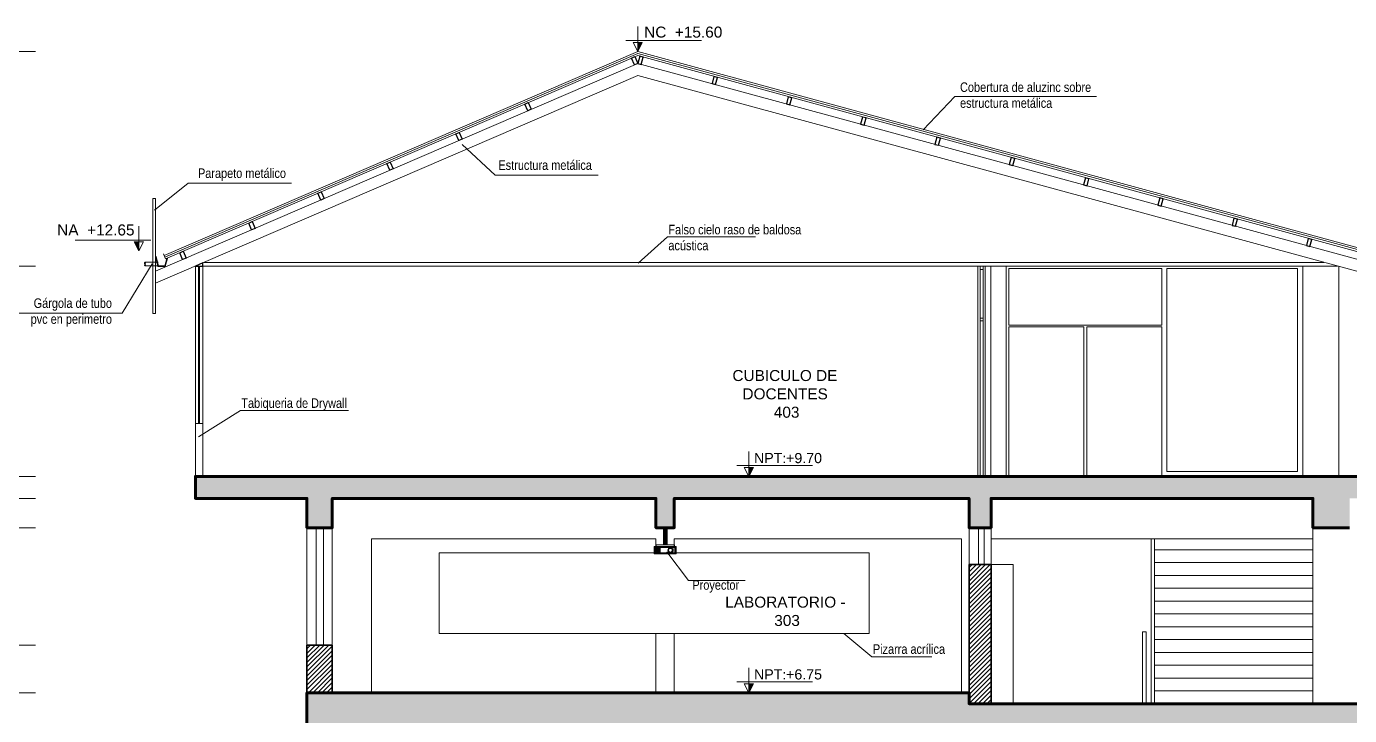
# Model space of a CAD drawing. Header units: inches. Extents: x 140 to 978, y -82 to 38.
# Drawn here: x 688.15 to 706.19, y -60.9 to -51.5 of the extents above; entities that cross this region are included whole.
import ezdxf

# ---------------------------------------------------------------- set-up
doc = ezdxf.new("R2010")
doc.units = ezdxf.units.IN
doc.header["$MEASUREMENT"] = 0
doc.linetypes.add('DASHED2', pattern=[0.375, 0.25, -0.125])
doc.layers.get('0').update_dxf_attribs({"lineweight": 0})
for name, color, linetype, lineweight in [('UNSAAC CUBIERTAS', 22, 'Continuous', 0), ('UNSAAC- CORREAS', 42, 'Continuous', 30), ('UNSAAC-CORTE ESTRUCTURA', 7, 'Continuous', 70), ('UNSAAC-CORTE MURO', 42, 'Continuous', 35), ('UNSAAC-COTA', 48, 'Continuous', 0), ('UNSAAC-FACHADA(2DO PLANO)', 7, 'Continuous', 30), ('UNSAAC-LINEA 0.00', 251, 'Continuous', 0), ('UNSAAC-LLAMADOS', 88, 'Continuous', 0), ('UNSAAC-MUEBLE', 254, 'Continuous', 0), ('UNSAAC-MURETE', 146, 'Continuous', 20), ('UNSAAC-PROYECCIONES', 38, 'DASHED2', 0), ('UNSAAC-TEXTOS', 250, 'Continuous', 0), ('UNSAAC-TEXTURAS', 250, 'Continuous', 0), ('UNSAAC-VANOS', 24, 'Continuous', 0), ('UNSAAC-VARIOS', 30, 'Continuous', 0)]:
    doc.layers.add(name, color=color, linetype=linetype, lineweight=lineweight)
doc.styles.add('5mm', font='GOTHIC.TTF', dxfattribs={"height": 5})
doc.styles.add('narrow', font='')
doc.styles.get("Standard").update_dxf_attribs({"font": 'arial.ttf'})
doc.styles.get('narrow').set_extended_font_data('Arial Narrow', italic=True)
doc.dimstyles.new('1EN75', dxfattribs={"dimtxt": 0.15, "dimasz": 0.06, "dimexe": 0.1, "dimexo": 0.15, "dimgap": 0.025, "dimtad": 1, "dimzin": 1, "dimdsep": 46, "dimtxsty": 'narrow', "dimblk": 'DOT', "dimcen": 0.1, "dimclrd": 256, "dimclre": 256, "dimclrt": 256, "dimaunit": 1, "dimadec": 3, "dimazin": 0, "dimtfac": 1, "dimtmove": 2, "dimatfit": 3, "dimldrblk": 'ARCHTICK', "dimfxl": 0.3, "dimfxlon": 1, "dimtolj": 1, "dimtzin": 0, "dimlwd": 0, "dimlwe": 0, "dimarcsym": 0})

# ---------------------------------------------------------------- blocks, each defined once
blk = doc.blocks.new('A$C60F52226')
at = {"layer": 'UNSAAC-TEXTOS'}
h = blk.add_hatch(color=0, dxfattribs=at)
h.dxf.hatch_style = 1
h.paths.add_polyline_path([(0.062, 0.123), (0, 0.123), (0, 0)])
at = {"layer": 'UNSAAC-TEXTOS', "color": 0}
for p, q in [((0, 0), (0, 0.339)), ((-0.165, 0.148), (0.867, 0.148)), ((-0.062, 0.123), (0.062, 0.123))]:
    blk.add_line(p, q, dxfattribs=at)
blk.add_lwpolyline([(-0.062, 0.123), (0, 0), (0.062, 0.123)], dxfattribs=at)
blk = doc.blocks.new('_Dot')
at = {"color": 0, "linetype": 'ByBlock', "lineweight": -2}
blk.add_line((-0.5, 0), (-1, 0), dxfattribs=at)
at = {"color": 0, "linetype": 'ByBlock', "const_width": 0.5}
blk.add_lwpolyline([(-0.25, 0, 1), (0.25, 0, 1)], format="xyb", close=True, dxfattribs=at)
blk = doc.blocks.new('*D637')
at = {"layer": 'Defpoints', "color": 0, "transparency": 16777216}
for p in [(687.973, -60.59), (691.975, -60.59), (691.975, -61.09)]:
    blk.add_point(p, dxfattribs=at)
at = {"layer": 'UNSAAC-COTA', "lineweight": 0, "transparency": 16777216}
for p, q in [((688.273, -60.59), (687.873, -60.59)), ((687.973, -61.03), (687.973, -60.65)), ((688.273, -61.09), (687.873, -61.09))]:
    blk.add_line(p, q, dxfattribs=at)
at = {"layer": 'UNSAAC-COTA', "lineweight": 0, "transparency": 16777216, "xscale": 0.06, "yscale": 0.06, "zscale": 0.06}
for p, rotation in [((687.973, -60.59), 90), ((687.973, -61.09), 270)]:
    blk.add_blockref('_Dot', p, dxfattribs=dict(at, rotation=rotation))
at = {"layer": 'UNSAAC-COTA', "transparency": 16777216, "insert": (687.871, -60.84), "char_height": 0.15, "attachment_point": 5, "rotation": 90, "style": 'narrow'}
blk.add_mtext('\\A1;0.50', dxfattribs=at)
blk = doc.blocks.new('_ArchTick')
at = {"layer": 'UNSAAC-FACHADA(2DO PLANO)', "color": 0, "const_width": 0.15}
blk.add_lwpolyline([(-0.5, -0.5), (0.5, 0.5)], dxfattribs=at)
blk = doc.blocks.new('*D638')
at = {"layer": 'Defpoints', "color": 0, "transparency": 16777216}
for p in [(687.973, -59.94), (691.975, -59.94), (691.975, -60.59)]:
    blk.add_point(p, dxfattribs=at)
at = {"layer": 'UNSAAC-COTA', "lineweight": 0, "transparency": 16777216}
for p, q in [((688.273, -59.94), (687.873, -59.94)), ((687.973, -60.53), (687.973, -60)), ((688.273, -60.59), (687.873, -60.59))]:
    blk.add_line(p, q, dxfattribs=at)
at = {"layer": 'UNSAAC-COTA', "lineweight": 0, "transparency": 16777216, "xscale": 0.06, "yscale": 0.06, "zscale": 0.06}
for p, rotation in [((687.973, -59.94), 90), ((687.973, -60.59), 270)]:
    blk.add_blockref('_Dot', p, dxfattribs=dict(at, rotation=rotation))
at = {"layer": 'UNSAAC-COTA', "transparency": 16777216, "insert": (687.871, -60.265), "char_height": 0.15, "attachment_point": 5, "rotation": 90, "style": 'narrow'}
blk.add_mtext('\\A1;0.65', dxfattribs=at)
blk = doc.blocks.new('*D639')
at = {"layer": 'Defpoints', "color": 0, "transparency": 16777216}
for p in [(687.973, -58.34), (691.975, -58.34), (691.975, -59.94)]:
    blk.add_point(p, dxfattribs=at)
at = {"layer": 'UNSAAC-COTA', "lineweight": 0, "transparency": 16777216}
for p, q in [((688.273, -58.34), (687.873, -58.34)), ((687.973, -59.88), (687.973, -58.4)), ((688.273, -59.94), (687.873, -59.94))]:
    blk.add_line(p, q, dxfattribs=at)
at = {"layer": 'UNSAAC-COTA', "lineweight": 0, "transparency": 16777216, "xscale": 0.06, "yscale": 0.06, "zscale": 0.06}
for p, rotation in [((687.973, -58.34), 90), ((687.973, -59.94), 270)]:
    blk.add_blockref('_Dot', p, dxfattribs=dict(at, rotation=rotation))
at = {"layer": 'UNSAAC-COTA', "transparency": 16777216, "insert": (687.871, -59.14), "char_height": 0.15, "attachment_point": 5, "rotation": 90, "style": 'narrow'}
blk.add_mtext('\\A1;1.60', dxfattribs=at)
blk = doc.blocks.new('*D640')
at = {"layer": 'Defpoints', "color": 0, "transparency": 16777216}
for p in [(687.973, -57.94), (691.975, -57.94), (691.975, -58.34)]:
    blk.add_point(p, dxfattribs=at)
at = {"layer": 'UNSAAC-COTA', "lineweight": 0, "transparency": 16777216}
for p, q in [((688.273, -57.94), (687.873, -57.94)), ((687.973, -58.28), (687.973, -58)), ((688.273, -58.34), (687.873, -58.34))]:
    blk.add_line(p, q, dxfattribs=at)
at = {"layer": 'UNSAAC-COTA', "lineweight": 0, "transparency": 16777216, "xscale": 0.06, "yscale": 0.06, "zscale": 0.06}
for p, rotation in [((687.973, -57.94), 90), ((687.973, -58.34), 270)]:
    blk.add_blockref('_Dot', p, dxfattribs=dict(at, rotation=rotation))
at = {"layer": 'UNSAAC-COTA', "transparency": 16777216, "insert": (687.871, -58.14), "char_height": 0.15, "attachment_point": 5, "rotation": 90, "style": 'narrow'}
blk.add_mtext('\\A1;0.40', dxfattribs=at)
blk = doc.blocks.new('*D641')
at = {"layer": 'Defpoints', "color": 0, "transparency": 16777216}
for p in [(687.973, -57.64), (690.454, -57.64), (690.454, -57.94)]:
    blk.add_point(p, dxfattribs=at)
at = {"layer": 'UNSAAC-COTA', "lineweight": 0, "transparency": 16777216}
for p, q in [((688.273, -57.64), (687.873, -57.64)), ((687.973, -57.88), (687.973, -57.7)), ((688.273, -57.94), (687.873, -57.94))]:
    blk.add_line(p, q, dxfattribs=at)
at = {"layer": 'UNSAAC-COTA', "lineweight": 0, "transparency": 16777216, "xscale": 0.06, "yscale": 0.06, "zscale": 0.06}
for p, rotation in [((687.973, -57.64), 90), ((687.973, -57.94), 270)]:
    blk.add_blockref('_Dot', p, dxfattribs=dict(at, rotation=rotation))
at = {"layer": 'UNSAAC-COTA', "transparency": 16777216, "insert": (687.759, -57.79), "char_height": 0.15, "attachment_point": 5, "rotation": 90, "style": 'narrow'}
blk.add_mtext('\\A1;0.30', dxfattribs=at)
blk = doc.blocks.new('*D642')
at = {"layer": 'Defpoints', "color": 0, "transparency": 16777216}
for p in [(687.973, -54.771), (690.454, -54.771), (690.454, -57.64)]:
    blk.add_point(p, dxfattribs=at)
at = {"layer": 'UNSAAC-COTA', "lineweight": 0, "transparency": 16777216}
for p, q in [((688.273, -54.771), (687.873, -54.771)), ((687.973, -57.58), (687.973, -54.831)), ((688.273, -57.64), (687.873, -57.64))]:
    blk.add_line(p, q, dxfattribs=at)
at = {"layer": 'UNSAAC-COTA', "lineweight": 0, "transparency": 16777216, "xscale": 0.06, "yscale": 0.06, "zscale": 0.06}
for p, rotation in [((687.973, -54.771), 90), ((687.973, -57.64), 270)]:
    blk.add_blockref('_Dot', p, dxfattribs=dict(at, rotation=rotation))
at = {"layer": 'UNSAAC-COTA', "transparency": 16777216, "insert": (687.871, -56.205), "char_height": 0.15, "attachment_point": 5, "rotation": 90, "style": 'narrow'}
blk.add_mtext('\\A1;2.87', dxfattribs=at)
blk = doc.blocks.new('cañon forntal')
at = {"layer": 'UNSAAC-MUEBLE', "ltscale": 2.5}
for points in [[(750.517, 71.406), (750.517, 71.174)], [(750.567, 71.406), (750.517, 71.406)], [(750.525, 71.406), (750.525, 71.174)], [(750.537, 71.406), (750.537, 71.174)], [(750.547, 71.406), (750.547, 71.174)], [(750.56, 71.406), (750.56, 71.174)], [(750.567, 71.406), (750.567, 71.174)], [(750.392, 71.149), (750.692, 71.149), (750.692, 71.049), (750.392, 71.049), (750.392, 71.149)], [(750.412, 71.119), (750.472, 71.119)], [(750.412, 71.109), (750.472, 71.109)], [(750.412, 71.099), (750.472, 71.099)], [(750.412, 71.089), (750.472, 71.089)], [(750.412, 71.079), (750.472, 71.079)]]:
    blk.add_lwpolyline(points, dxfattribs=at)
for points in [[(750.402, 71.139), (750.682, 71.139), (750.682, 71.059), (750.402, 71.059)], [(750.412, 71.129), (750.472, 71.129), (750.472, 71.069), (750.412, 71.069)], [(750.417, 71.174), (750.667, 71.174), (750.667, 71.149), (750.417, 71.149)]]:
    blk.add_lwpolyline(points, close=True, dxfattribs=at)
for radius in [0.035, 0.025]:
    blk.add_circle((750.613, 71.099), radius, dxfattribs=at)
blk = doc.blocks.new('*D985')
at = {"layer": 'Defpoints', "color": 0, "ltscale": 2.5, "transparency": 16777216}
for p in [(687.973, -51.844), (696.487, -51.844), (690.454, -57.64)]:
    blk.add_point(p, dxfattribs=at)
at = {"layer": 'UNSAAC-COTA', "lineweight": 0, "ltscale": 2.5, "transparency": 16777216}
for p, q in [((688.273, -51.844), (687.873, -51.844)), ((687.973, -57.58), (687.973, -51.904)), ((688.273, -57.64), (687.873, -57.64))]:
    blk.add_line(p, q, dxfattribs=at)
at = {"layer": 'UNSAAC-COTA', "lineweight": 0, "ltscale": 2.5, "transparency": 16777216, "xscale": 0.06, "yscale": 0.06, "zscale": 0.06}
for p, rotation in [((687.973, -51.844), 90), ((687.973, -57.64), 270)]:
    blk.add_blockref('_Dot', p, dxfattribs=dict(at, rotation=rotation))
at = {"layer": 'UNSAAC-COTA', "ltscale": 2.5, "transparency": 16777216, "insert": (687.871, -54.742), "char_height": 0.15, "attachment_point": 5, "rotation": 90, "style": 'narrow'}
blk.add_mtext('\\A1;5.80', dxfattribs=at)
blk = doc.blocks.new('*D987')
at = {"layer": 'Defpoints', "color": 0, "ltscale": 2.5, "transparency": 16777216}
for p in [(687.234, -60.59), (691.975, -60.59), (692.51, -63.74)]:
    blk.add_point(p, dxfattribs=at)
at = {"layer": 'UNSAAC-COTA', "lineweight": 0, "ltscale": 2.5, "transparency": 16777216}
for p, q in [((687.534, -60.59), (687.134, -60.59)), ((687.234, -63.68), (687.234, -60.65)), ((687.534, -63.74), (687.134, -63.74))]:
    blk.add_line(p, q, dxfattribs=at)
at = {"layer": 'UNSAAC-COTA', "lineweight": 0, "ltscale": 2.5, "transparency": 16777216, "xscale": 0.06, "yscale": 0.06, "zscale": 0.06}
for p, rotation in [((687.234, -60.59), 90), ((687.234, -63.74), 270)]:
    blk.add_blockref('_Dot', p, dxfattribs=dict(at, rotation=rotation))
at = {"layer": 'UNSAAC-COTA', "ltscale": 2.5, "transparency": 16777216, "insert": (687.133, -62.165), "char_height": 0.15, "attachment_point": 5, "rotation": 90, "style": 'narrow'}
blk.add_mtext('\\A1;3.15', dxfattribs=at)
blk = doc.blocks.new('*D988')
at = {"layer": 'Defpoints', "color": 0, "ltscale": 2.5, "transparency": 16777216}
for p in [(687.234, -57.64), (691.975, -57.64), (691.975, -60.59)]:
    blk.add_point(p, dxfattribs=at)
at = {"layer": 'UNSAAC-COTA', "lineweight": 0, "ltscale": 2.5, "transparency": 16777216}
for p, q in [((687.534, -57.64), (687.134, -57.64)), ((687.234, -60.53), (687.234, -57.7)), ((687.534, -60.59), (687.134, -60.59))]:
    blk.add_line(p, q, dxfattribs=at)
at = {"layer": 'UNSAAC-COTA', "lineweight": 0, "ltscale": 2.5, "transparency": 16777216, "xscale": 0.06, "yscale": 0.06, "zscale": 0.06}
for p, rotation in [((687.234, -57.64), 90), ((687.234, -60.59), 270)]:
    blk.add_blockref('_Dot', p, dxfattribs=dict(at, rotation=rotation))
at = {"layer": 'UNSAAC-COTA', "ltscale": 2.5, "transparency": 16777216, "insert": (687.133, -59.115), "char_height": 0.15, "attachment_point": 5, "rotation": 90, "style": 'narrow'}
blk.add_mtext('\\A1;2.95', dxfattribs=at)
blk = doc.blocks.new('*D989')
at = {"layer": 'Defpoints', "color": 0, "ltscale": 2.5, "transparency": 16777216}
for p in [(687.234, -51.844), (696.487, -51.844), (691.975, -57.64)]:
    blk.add_point(p, dxfattribs=at)
at = {"layer": 'UNSAAC-COTA', "lineweight": 0, "ltscale": 2.5, "transparency": 16777216}
for p, q in [((687.534, -51.844), (687.134, -51.844)), ((687.234, -57.58), (687.234, -51.904)), ((687.534, -57.64), (687.134, -57.64))]:
    blk.add_line(p, q, dxfattribs=at)
at = {"layer": 'UNSAAC-COTA', "lineweight": 0, "ltscale": 2.5, "transparency": 16777216, "xscale": 0.06, "yscale": 0.06, "zscale": 0.06}
for p, rotation in [((687.234, -51.844), 90), ((687.234, -57.64), 270)]:
    blk.add_blockref('_Dot', p, dxfattribs=dict(at, rotation=rotation))
at = {"layer": 'UNSAAC-COTA', "ltscale": 2.5, "transparency": 16777216, "insert": (687.133, -54.742), "char_height": 0.15, "attachment_point": 5, "rotation": 90, "style": 'narrow'}
blk.add_mtext('\\A1;5.80', dxfattribs=at)

msp = doc.modelspace()

# ---------------------------------------------------------------- hatches: boundary and pattern name
at = {"layer": 'UNSAAC-TEXTURAS'}
h = msp.add_hatch(dxfattribs=at)
h.set_pattern_fill('AR-CONC', color=256, scale=0.05)
h.set_pattern_definition([(50, (77.3827, -20.22633), (0.35863009, -0.03137607), [0.0375, -0.4125]), (355, (77.3827, -20.22633), (-0.06937567, 0.37609607), [0.03, -0.33]), (100.451444, (77.4126, -20.22895), (0.28925442, 0.34472), [0.0318701, -0.35057106]), (46.1842, (77.3827, -20.12633), (0.53362067, -0.08275964), [0.05625, -0.61875]), (96.63564, (77.42717, -20.13323), (0.46733097, 0.4870593), [0.04780517, -0.5258569]), (351.18416, (77.3827, -20.12633), (0.46733097, 0.4870593), [0.045, -0.495]), (21, (77.4327, -20.15133), (0.29845353, -0.20130945), [0.0375, -0.4125]), (326, (77.4327, -20.15133), (0.12165767, 0.36257502), [0.03, -0.33]), (71.451445, (77.45757, -20.1681), (0.42011119, 0.16126558), [0.0318701, -0.35057106]), (37.5, (77.3827, -20.22633), (0.006079928, 0.166446927), [0, -0.326, 0, -0.335, 0, -0.33125]), (7.5, (77.3827, -20.22633), (0.13153477, 0.197205856), [0, -0.191, 0, -0.3185, 0, -0.12625]), (327.5, (77.2712, -20.22633), (0.266911218, -0.011277436), [0, -0.125, 0, -0.39, 0, -0.5175]), (317.5, (77.2212, -20.22633), (0.291593085, 0.05005249), [0, -0.1625, 0, -0.259, 0, -0.3675])])
h.paths.add_polyline_path([(727.745, -57.94), (725.945, -57.94), (725.945, -58.34), (725.645, -58.34), (725.645, -57.94), (720.925, -57.94), (720.675, -57.94), (716.907, -57.94), (716.907, -58.34), (716.587, -58.34), (716.587, -57.94), (712.155, -57.94), (712.155, -58.34), (711.655, -58.34), (711.655, -57.94), (706.195, -57.94), (706.195, -58.34), (705.695, -58.34), (705.695, -57.94), (701.305, -57.94), (701.305, -58.34), (701.005, -58.34), (701.005, -57.94), (696.985, -57.94), (696.985, -58.34), (696.735, -58.34), (696.735, -57.94), (692.32, -57.94), (692.32, -58.34), (691.975, -58.34), (691.975, -57.94), (690.454, -57.94), (690.454, -57.64), (727.745, -57.64)])
h.paths.add_polyline_path([(725.945, -61.09), (725.365, -61.09), (725.365, -61.49), (725.065, -61.49), (725.065, -61.09), (720.925, -61.09), (720.925, -61.49), (720.675, -61.49), (720.675, -61.09), (716.907, -61.09), (716.907, -61.49), (716.587, -61.49), (716.587, -61.09), (712.155, -61.09), (712.155, -61.49), (711.655, -61.49), (711.655, -61.09), (706.195, -61.09), (706.195, -61.49), (705.695, -61.49), (705.695, -61.09), (701.305, -61.09), (701.305, -61.49), (701.005, -61.49), (701.005, -61.09), (696.985, -61.09), (696.985, -61.49), (696.735, -61.49), (696.735, -61.09), (692.855, -61.09), (692.855, -61.49), (692.51, -61.49), (692.51, -61.09), (691.975, -61.09), (691.975, -60.59), (701.005, -60.59), (701.005, -60.74), (725.945, -60.74)])
h = msp.add_hatch(dxfattribs=at)
h.set_pattern_fill('ANSI31', color=256, scale=0.35)
h.set_pattern_definition([(45, (77.382703, -20.226335), (-0.0309359217, 0.0309359217), [])])
h.paths.add_polyline_path([(701.305, -58.84), (701.005, -58.84), (701.005, -60.74), (701.305, -60.74)])
h.paths.add_polyline_path([(692.32, -59.94), (691.975, -59.94), (691.975, -60.59), (692.32, -60.59)])

# ---------------------------------------------------------------- linework, layer by layer
at = {"layer": 'UNSAAC CUBIERTAS'}
for p, q in [((690.027, -54.628), (696.487, -51.844)), ((690.037, -54.651), (696.487, -51.871)), ((696.487, -51.844), (706.362, -54.535)), ((696.487, -51.871), (706.354, -54.56))]:
    msp.add_line(p, q, dxfattribs=at)
msp.add_lwpolyline([(689.875, -53.852), (689.908, -53.852), (689.908, -55.419), (689.875, -55.419)], close=True, dxfattribs=at)
at = {"layer": 'UNSAAC- CORREAS', "ltscale": 2.5}
for points in [[(696.402, -51.935), (696.447, -51.916), (696.487, -52.007), (696.441, -52.027)], [(696.562, -51.924), (696.513, -51.911), (696.487, -52.007), (696.535, -52.021)], [(697.575, -52.2), (697.526, -52.187), (697.5, -52.284), (697.548, -52.297)], [(698.588, -52.476), (698.539, -52.463), (698.513, -52.56), (698.561, -52.573)], [(694.947, -52.562), (694.993, -52.542), (695.033, -52.634), (694.987, -52.654)], [(699.601, -52.752), (699.553, -52.739), (699.526, -52.836), (699.574, -52.849)], [(694.006, -52.968), (694.052, -52.948), (694.091, -53.04), (694.045, -53.06)], [(700.614, -53.028), (700.566, -53.015), (700.539, -53.112), (700.588, -53.125)], [(693.064, -53.373), (693.11, -53.354), (693.15, -53.445), (693.104, -53.465)], [(701.627, -53.304), (701.579, -53.291), (701.552, -53.388), (701.601, -53.401)], [(702.64, -53.58), (702.592, -53.567), (702.565, -53.664), (702.614, -53.677)], [(692.123, -53.779), (692.169, -53.759), (692.209, -53.851), (692.163, -53.871)], [(703.653, -53.856), (703.605, -53.843), (703.579, -53.94), (703.627, -53.953)], [(704.666, -54.132), (704.618, -54.119), (704.592, -54.216), (704.64, -54.229)], [(691.182, -54.185), (691.228, -54.165), (691.267, -54.257), (691.221, -54.276)], [(705.679, -54.408), (705.631, -54.395), (705.605, -54.492), (705.653, -54.505)], [(690.24, -54.59), (690.286, -54.57), (690.326, -54.662), (690.28, -54.682)]]:
    msp.add_lwpolyline(points, close=True, dxfattribs=at)
msp.add_lwpolyline([(690.555, -54.771), (690.555, -54.727), (690.454, -54.771), (690.555, -54.771)], dxfattribs=at)
at = {"layer": 'UNSAAC-CORTE ESTRUCTURA'}
for points in [[(706.195, -58.34), (705.695, -58.34), (705.695, -57.94), (701.305, -57.94), (701.305, -58.34), (701.005, -58.34), (701.005, -57.94), (696.985, -57.94), (696.985, -58.34), (696.735, -58.34), (696.735, -57.94), (692.32, -57.94), (692.32, -58.34), (691.975, -58.34), (691.975, -57.94), (690.454, -57.94), (690.454, -57.64), (690.454, -57.64), (690.454, -57.64), (727.745, -57.64)], [(706.195, -61.49), (705.695, -61.49), (705.695, -61.09), (701.305, -61.09), (701.305, -61.49), (701.005, -61.49), (701.005, -61.09), (696.985, -61.09), (696.985, -61.49), (696.735, -61.49), (696.735, -61.09), (692.855, -61.09), (692.855, -61.49), (692.51, -61.49), (692.51, -61.09), (691.975, -61.09), (691.975, -60.59), (701.005, -60.59), (701.005, -60.74), (725.945, -60.74)]]:
    msp.add_lwpolyline(points, dxfattribs=at)
at = {"layer": 'UNSAAC-CORTE MURO'}
for p, q in [((701.005, -60.74), (701.005, -58.84)), ((701.305, -58.84), (701.005, -58.84)), ((701.305, -60.74), (701.305, -58.84)), ((691.975, -59.94), (692.32, -59.94)), ((691.975, -59.94), (691.975, -60.59)), ((692.32, -59.94), (692.32, -60.59))]:
    msp.add_line(p, q, dxfattribs=at)
at = {"layer": 'UNSAAC-COTA', "ltscale": 2.5}
for points in [[(689.766, -54.719), (689.946, -54.719)], [(689.766, -54.769), (690.005, -54.769)]]:
    msp.add_lwpolyline(points, dxfattribs=at)
for centre, radius, start, end in [((689.778, -54.757), 0.0173, 133.7008, 226.2992), ((689.756, -54.732), 0.0162, 309.2954, 50.7046)]:
    msp.add_arc(centre, radius, start, end, dxfattribs=at)
at = {"layer": 'UNSAAC-LINEA 0.00', "ltscale": 2.5}
for p, q in [((690.047, -54.674), (696.487, -51.899)), ((696.487, -51.899), (706.294, -54.571)), ((696.487, -52.007), (689.908, -54.842)), ((696.487, -52.007), (706.293, -54.679)), ((696.487, -52.171), (689.908, -55.006)), ((696.487, -52.171), (706.293, -54.843)), ((696.487, -52.171), (706.293, -54.843)), ((690.017, -54.605), (690.047, -54.674)), ((706.028, -54.771), (690.555, -54.771)), ((705.844, -54.721), (690.57, -54.721))]:
    msp.add_line(p, q, dxfattribs=at)
for points in [[(690.075, -54.666), (690.065, -54.666), (690.036, -54.769), (689.951, -54.769), (689.919, -54.643), (689.908, -54.643), (689.943, -54.779), (690.043, -54.779)], [(693.779, -58.684), (699.643, -58.684), (699.643, -59.782), (693.779, -59.782)]]:
    msp.add_lwpolyline(points, close=True, dxfattribs=at)
at = {"layer": 'UNSAAC-LLAMADOS'}
for points in [[(702.745, -52.461), (700.811, -52.461), (700.377, -52.916)], [(695.948, -53.531), (694.541, -53.531), (694.094, -53.112)], [(691.763, -53.642), (690.357, -53.642), (689.894, -54.01)], [(696.493, -54.73), (696.89, -54.375), (698.094, -54.375)], [(688.05, -55.414), (689.457, -55.414), (689.863, -54.743)], [(690.498, -57.101), (691.067, -56.741), (692.541, -56.741)], [(697.951, -59.059), (697.18, -59.059), (696.885, -58.667)]]:
    msp.add_lwpolyline(points, dxfattribs=at)
at = {"layer": 'UNSAAC-LLAMADOS', "ltscale": 2.5}
msp.add_lwpolyline([(700.498, -60.098), (699.68, -60.098), (699.296, -59.782)], dxfattribs=at)
at = {"layer": 'UNSAAC-MUEBLE'}
for p, q in [((701.301, -57.64), (701.301, -54.771)), ((701.51, -57.64), (701.51, -54.771)), ((705.555, -57.64), (705.555, -54.771)), ((706.05, -57.64), (706.05, -54.777)), ((701.305, -58.49), (701.305, -58.34)), ((705.695, -60.74), (705.695, -58.34)), ((692.855, -58.49), (696.735, -58.49)), ((692.855, -58.49), (692.855, -60.59)), ((696.735, -58.684), (696.735, -58.49)), ((696.985, -58.49), (700.9, -58.49)), ((696.985, -58.684), (696.985, -58.49)), ((700.9, -60.59), (700.9, -58.49)), ((701.305, -58.49), (705.695, -58.49)), ((703.534, -58.64), (705.695, -58.64)), ((703.534, -58.815), (705.695, -58.815)), ((701.605, -60.74), (701.605, -58.84)), ((703.534, -58.99), (705.695, -58.99)), ((703.534, -59.165), (705.695, -59.165)), ((703.534, -59.34), (705.695, -59.34)), ((703.534, -59.515), (705.695, -59.515)), ((703.534, -59.69), (705.695, -59.69)), ((696.735, -60.59), (696.735, -59.782)), ((696.985, -60.59), (696.985, -59.782)), ((703.534, -59.865), (705.695, -59.865)), ((703.534, -60.04), (705.695, -60.04)), ((703.534, -60.215), (705.695, -60.215)), ((703.534, -60.39), (705.695, -60.39)), ((703.534, -60.565), (705.695, -60.565))]:
    msp.add_line(p, q, dxfattribs=at)
for points in [[(701.157, -54.771), (701.196, -54.771), (701.196, -57.641), (701.157, -57.641)], [(701.157, -54.816), (701.196, -54.816), (701.196, -55.481), (701.157, -55.481)], [(701.549, -54.803), (703.636, -54.803), (703.636, -55.577), (701.549, -55.577)], [(703.701, -54.803), (705.484, -54.803), (705.484, -57.571), (703.701, -57.571)], [(701.157, -55.519), (701.196, -55.519), (701.196, -57.641), (701.157, -57.641)], [(701.549, -55.602), (702.572, -55.602), (702.572, -57.64), (701.549, -57.64)], [(702.61, -55.602), (703.633, -55.602), (703.633, -57.64), (702.61, -57.64)], [(703.534, -58.49), (703.49, -58.49), (703.49, -60.74), (703.534, -60.74)], [(703.422, -60.74), (703.37, -60.74), (703.37, -59.76), (703.422, -59.76)]]:
    msp.add_lwpolyline(points, close=True, dxfattribs=at)
msp.add_lwpolyline([(701.605, -58.84), (701.305, -58.84)], dxfattribs=at)
at = {"layer": 'UNSAAC-MURETE'}
for p, q in [((701.125, -57.64), (701.125, -54.771)), ((701.226, -57.64), (701.226, -54.771)), ((691.975, -58.34), (691.975, -59.94)), ((692.32, -58.34), (692.32, -59.94)), ((701.005, -58.84), (701.005, -58.34)), ((701.305, -58.84), (701.305, -58.34))]:
    msp.add_line(p, q, dxfattribs=at)
at = {"layer": 'UNSAAC-PROYECCIONES', "ltscale": 0.25}
for centre, radius, start, end in [((689.776, -54.732), 0.0162, 129.2954, 230.7046), ((689.754, -54.757), 0.0173, 313.7008, 46.2992)]:
    msp.add_arc(centre, radius, start, end, dxfattribs=at)
at = {"layer": 'UNSAAC-VANOS'}
for p, q in [((701.132, -58.84), (701.132, -58.34)), ((701.209, -58.84), (701.209, -58.34))]:
    msp.add_line(p, q, dxfattribs=at)
for points in [[(690.495, -56.92), (690.509, -56.92), (690.509, -54.771), (690.495, -54.771)], [(692.1, -58.34), (692.2, -58.34), (692.2, -59.94), (692.1, -59.94)]]:
    msp.add_lwpolyline(points, close=True, dxfattribs=at)
at = {"layer": 'UNSAAC-VARIOS'}
for p, q in [((690.454, -57.64), (690.454, -54.771)), ((690.555, -57.64), (690.555, -54.771)), ((690.454, -56.92), (690.555, -56.92))]:
    msp.add_line(p, q, dxfattribs=at)

# ---------------------------------------------------------------- block references
at = {"layer": 'UNSAAC-COTA'}
msp.add_blockref('cañon forntal', (-53.681, -129.746), dxfattribs=at)
at = {"layer": 'UNSAAC-TEXTOS'}
for p in [(696.487, -51.844), (698.001, -57.64), (698.001, -60.59)]:
    msp.add_blockref('A$C60F52226', p, dxfattribs=at)
at = {"layer": 'UNSAAC-TEXTOS', "xscale": -1}
msp.add_blockref('A$C60F52226', (689.682, -54.565), dxfattribs=at)

# ---------------------------------------------------------------- texts
at = {"layer": 'UNSAAC-LLAMADOS', "char_height": 0.13, "style": 'narrow'}
for s, insert, width, attachment_point in [('{\\fArial Narrow|b0|i0|c0|p34;Cobertura de aluzinc sobre estructura metálica }', (700.882, -52.267), 2.19448, 1), ('{\\fArial Narrow|b0|i0|c0|p34;Estructura metálica}', (695.861, -53.33), 2.19448, 3), ('{\\fArial Narrow|b0|i0|c0|p34;Parapeto metálico}', (690.489, -53.44), 2.19448, 1), ('{\\fArial Narrow|b0|i0|c0|p34;Falso cielo raso de baldosa acústica}', (696.904, -54.209), 2.19448, 1), ('{\\fArial Narrow|b0|i0|c0|p34;Gárgola de tubo pvc en perimetro}', (689.316, -55.212), 1.23026, 3), ('{\\fArial Narrow|b0|i0|c0|p34;Tabiqueria de Drywall}', (691.08, -56.575), 2.19448, 1), ('{\\fArial Narrow|b0|i0|c0|p34;Proyector}', (697.869, -59.224), 2.19448, 9), ('{\\fArial Narrow|b0|i0|c0|p34;Pizarra acrílica}', (699.693, -59.929), 1.15269, 1)]:
    msp.add_mtext(s, dxfattribs=dict(at, insert=insert, width=width, attachment_point=attachment_point))
at = {"layer": 'UNSAAC-TEXTOS', "char_height": 0.15, "width": 1.06387, "attachment_point": 1, "style": '5mm'}
for s, insert in [('{\\fArial|b0|i0|c0|p34;NC  +15.60}', (696.574, -51.506)), ('{\\fArial|b0|i0|c0|p34;NA  +12.65}', (688.569, -54.204))]:
    msp.add_mtext(s, dxfattribs=dict(at, insert=insert))
at = {"layer": 'UNSAAC-TEXTOS', "attachment_point": 1}
for s, insert, char_height, width in [('\\pi0.43201;CUBICULO DE \\P\\pi0.56865;DOCENTES\\P\\pi0.93808; 403', (697.346, -56.189), 0.15, 2.27449), ('{\\H1.0667x;NPT\\fArial|b0|i0|c204|p34;\\H0.9375x;:\\fArial|b0|i0|c0|p34;\\H1.0667x;+9.70}', (698.072, -57.32), 0.13, 1.05723), ('\\pi0.57548;LABORATORIO -\\P\\pi1.1862; 303', (697.104, -59.279), 0.15, 2.77077), ('{\\H1.0667x;NPT\\fArial|b0|i0|c204|p34;\\H0.9375x;:\\fArial|b0|i0|c0|p34;\\H1.0667x;+6.75}', (698.072, -60.27), 0.13, 1.05723)]:
    msp.add_mtext(s, dxfattribs=dict(at, insert=insert, char_height=char_height, width=width))

# ---------------------------------------------------------------- dimensions: what is measured, and where the dimension line sits
at = {"layer": 'UNSAAC-COTA', "ltscale": 2.5}
for base, p1, p2, picture, middle in [((687.234, -51.844), (691.975, -57.64), (696.487, -51.844), '*D989', (687.133, -54.742)), ((687.973, -51.844), (690.454, -57.64), (696.487, -51.844), '*D985', (687.871, -54.742)), ((687.234, -57.64), (691.975, -60.59), (691.975, -57.64), '*D988', (687.133, -59.115)), ((687.234, -60.59), (692.51, -63.74), (691.975, -60.59), '*D987', (687.133, -62.165))]:
    dim = msp.add_linear_dim(base=base, p1=p1, p2=p2, angle=90, dimstyle='1EN75', dxfattribs=at)
    dim.commit()
    dim.dimension.update_dxf_attribs({"geometry": picture, "text_midpoint": middle})
at = {"layer": 'UNSAAC-COTA'}
for base, p1, p2, picture, middle in [((687.973, -54.771), (690.454, -57.64), (690.454, -54.771), '*D642', (687.871, -56.205)), ((687.973, -57.64), (690.454, -57.94), (690.454, -57.64), '*D641', (687.759, -57.79)), ((687.973, -57.94), (691.975, -58.34), (691.975, -57.94), '*D640', (687.871, -58.14)), ((687.973, -58.34), (691.975, -59.94), (691.975, -58.34), '*D639', (687.871, -59.14)), ((687.973, -59.94), (691.975, -60.59), (691.975, -59.94), '*D638', (687.871, -60.265)), ((687.973, -60.59), (691.975, -61.09), (691.975, -60.59), '*D637', (687.871, -60.84))]:
    dim = msp.add_linear_dim(base=base, p1=p1, p2=p2, angle=90, dimstyle='1EN75', dxfattribs=at)
    dim.commit()
    dim.dimension.update_dxf_attribs({"geometry": picture, "text_midpoint": middle})

doc.saveas('drawing.dxf')
